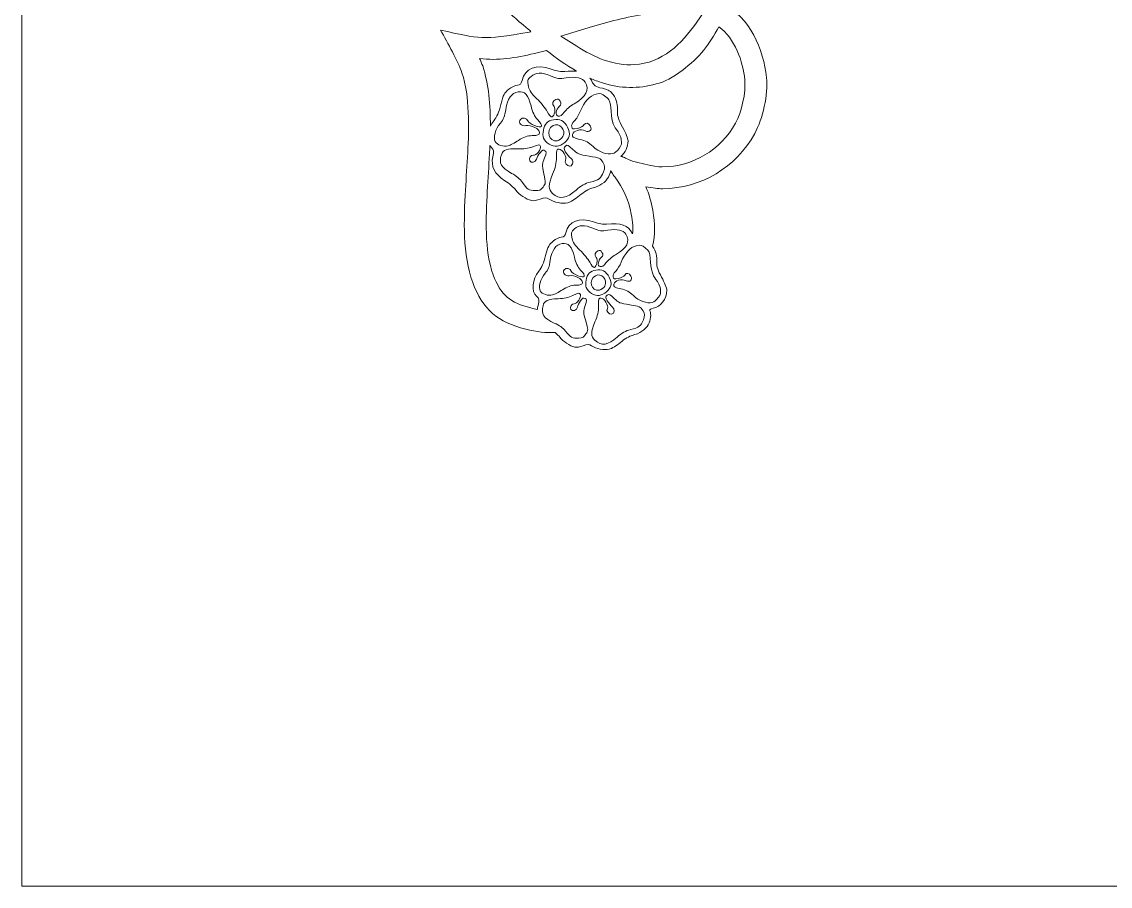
# Model space of a CAD drawing. Header units: inches. Extents: x -67.6 to -51.6, y 12.6 to 19.4.
# Drawn here: x -67.64 to -63.209, y 12.573 to 16.09 of the extents above; entities that cross this region are included whole.
import ezdxf

# ---------------------------------------------------------------- set-up
doc = ezdxf.new("R2010")
doc.units = ezdxf.units.IN
doc.header["$MEASUREMENT"] = 0
doc.layers.add('Layer 1', color=7, linetype='Continuous')

msp = doc.modelspace()

# ---------------------------------------------------------------- linework, layer by layer
at = {"layer": 'Layer 1', "color": 250, "lineweight": 9}
msp.add_lwpolyline([(-67.6399, 12.5729), (-51.6399, 12.5729), (-51.6399, 19.3729), (-67.6399, 19.3729), (-67.6399, 12.5729)], close=True, dxfattribs=at)
for points, knots in [([(-65.4685, 14.8258), (-65.5065, 14.8236), (-65.5419, 14.8277), (-65.5886, 14.8392), (-65.5886, 14.8392), (-65.701, 14.867), (-65.7638, 14.9202), (-65.8042, 15.029), (-65.8042, 15.029), (-65.8458, 15.1411), (-65.8407, 15.2878), (-65.8337, 15.4053), (-65.8337, 15.4053), (-65.8306, 15.4563), (-65.8276, 15.5073), (-65.8247, 15.5583), (-65.8247, 15.5583), (-65.8192, 15.6559), (-65.8162, 15.788), (-65.8479, 15.8816), (-65.8479, 15.8816), (-65.8649, 15.9317), (-65.9061, 16.0018), (-65.9349, 16.0563), (-65.9349, 16.0563), (-65.7733, 16.0197), (-65.7681, 16.015), (-65.5739, 16.0476), (-65.5739, 16.0476), (-65.5739, 16.0476), (-65.5672, 16.0492), (-65.5672, 16.0492), (-65.5672, 16.0492), (-65.5672, 16.0492), (-65.571, 16.0522), (-65.571, 16.0522), (-65.571, 16.0522), (-65.571, 16.0522), (-65.5685, 16.0529), (-65.5685, 16.0529), (-65.5685, 16.0529), (-65.5946, 16.0721), (-65.6207, 16.0956), (-65.6352, 16.1082), (-65.6352, 16.1082), (-65.651, 16.122), (-65.6662, 16.1359), (-65.6825, 16.1492), (-65.6825, 16.1492), (-65.7104, 16.1719), (-65.7396, 16.193), (-65.7699, 16.2124), (-65.7699, 16.2124), (-65.9016, 16.2964), (-65.9864, 16.3369), (-66.1335, 16.3724), (-66.1335, 16.3724), (-66.0786, 16.4245), (-66.0229, 16.4817), (-65.9822, 16.5402), (-65.9822, 16.5402), (-65.9338, 16.6095), (-65.8985, 16.702), (-65.8712, 16.7814), (-65.8712, 16.7814), (-65.839, 16.8747), (-65.8062, 16.9708), (-65.7668, 17.0612), (-65.7668, 17.0612), (-65.7426, 17.1167), (-65.7158, 17.1682), (-65.6793, 17.2167), (-65.6793, 17.2167), (-65.6716, 17.2268), (-65.6637, 17.2367), (-65.6556, 17.2464), (-65.6556, 17.2464), (-65.6121, 17.298), (-65.5456, 17.3515), (-65.478, 17.3652), (-65.478, 17.3652), (-65.4395, 17.3729), (-65.4, 17.3743), (-65.361, 17.3699)], [0, 0, 0, 0, 0.045455, 0.045455, 0.045455, 0.045455, 0.090909, 0.090909, 0.090909, 0.090909, 0.136364, 0.136364, 0.136364, 0.136364, 0.181818, 0.181818, 0.181818, 0.181818, 0.227273, 0.227273, 0.227273, 0.227273, 0.272727, 0.272727, 0.272727, 0.272727, 0.318182, 0.318182, 0.318182, 0.318182, 0.363636, 0.363636, 0.363636, 0.363636, 0.409091, 0.409091, 0.409091, 0.409091, 0.454545, 0.454545, 0.454545, 0.454545, 0.5, 0.5, 0.5, 0.5, 0.545455, 0.545455, 0.545455, 0.545455, 0.590909, 0.590909, 0.590909, 0.590909, 0.636364, 0.636364, 0.636364, 0.636364, 0.681818, 0.681818, 0.681818, 0.681818, 0.727273, 0.727273, 0.727273, 0.727273, 0.772727, 0.772727, 0.772727, 0.772727, 0.818182, 0.818182, 0.818182, 0.818182, 0.863636, 0.863636, 0.863636, 0.863636, 0.909091, 0.909091, 0.909091, 0.909091, 1, 1, 1, 1]), ([(-65.0034, 17.0647), (-64.9773, 16.9658), (-64.9864, 16.858), (-65.0306, 16.7643), (-65.0306, 16.7643), (-65.0484, 16.7267), (-65.0823, 16.681), (-65.1174, 16.6452), (-65.1174, 16.6452), (-65.1136, 16.6446), (-65.1098, 16.644), (-65.106, 16.6433), (-65.106, 16.6433), (-65.0609, 16.6352), (-65.0257, 16.6198), (-64.9896, 16.5916), (-64.9896, 16.5916), (-64.856, 16.506), (-64.7654, 16.3418), (-64.795, 16.1816), (-64.795, 16.1816), (-64.795, 16.1816), (-64.7977, 16.1672), (-64.7977, 16.1672), (-64.7977, 16.1672), (-64.7939, 16.1658), (-64.7901, 16.1641), (-64.7863, 16.1623), (-64.7863, 16.1623), (-64.6764, 16.1107), (-64.6194, 15.9773), (-64.6083, 15.8627), (-64.6083, 15.8627), (-64.6015, 15.7932), (-64.6228, 15.6965), (-64.6563, 15.6352), (-64.6563, 15.6352), (-64.7322, 15.4966), (-64.874, 15.4128), (-65.0317, 15.4106), (-65.0317, 15.4106), (-65.0473, 15.4104), (-65.0723, 15.4135), (-65.0998, 15.4188), (-65.0998, 15.4188), (-65.0867, 15.389), (-65.0773, 15.3576), (-65.0712, 15.323), (-65.0712, 15.323), (-65.0607, 15.2637), (-65.0616, 15.2277), (-65.0719, 15.1767)], [0, 0, 0, 0, 0.071429, 0.071429, 0.071429, 0.071429, 0.142857, 0.142857, 0.142857, 0.142857, 0.214286, 0.214286, 0.214286, 0.214286, 0.285714, 0.285714, 0.285714, 0.285714, 0.357143, 0.357143, 0.357143, 0.357143, 0.428571, 0.428571, 0.428571, 0.428571, 0.5, 0.5, 0.5, 0.5, 0.571429, 0.571429, 0.571429, 0.571429, 0.642857, 0.642857, 0.642857, 0.642857, 0.714286, 0.714286, 0.714286, 0.714286, 0.785714, 0.785714, 0.785714, 0.785714, 0.857143, 0.857143, 0.857143, 0.857143, 1, 1, 1, 1]), ([(-64.8948, 16.0849), (-64.9224, 16.0449), (-64.96, 16.0004), (-64.9988, 15.9715), (-64.9988, 15.9715), (-65.0424, 15.9392), (-65.091, 15.9189), (-65.1455, 15.9155), (-65.1455, 15.9155), (-65.2295, 15.9102), (-65.3116, 15.9461), (-65.3811, 15.9904), (-65.3811, 15.9904), (-65.3811, 15.9904), (-65.445, 16.0311), (-65.445, 16.0311), (-65.445, 16.0311), (-65.445, 16.0311), (-65.3162, 16.0703), (-65.3162, 16.0703), (-65.3162, 16.0703), (-65.24, 16.0949), (-65.1618, 16.1108), (-65.0832, 16.1254), (-65.0832, 16.1254), (-65.0485, 16.1318), (-65.0138, 16.138), (-64.9785, 16.1398), (-64.9785, 16.1398), (-64.9595, 16.1408), (-64.9406, 16.1405), (-64.9216, 16.1395), (-64.9216, 16.1395), (-64.9216, 16.1395), (-64.8595, 16.1361), (-64.8595, 16.1361), (-64.8595, 16.1361), (-64.8595, 16.1361), (-64.8948, 16.0849), (-64.8948, 16.0849)], [0, 0, 0, 0, 0.090909, 0.090909, 0.090909, 0.090909, 0.181818, 0.181818, 0.181818, 0.181818, 0.272727, 0.272727, 0.272727, 0.272727, 0.363636, 0.363636, 0.363636, 0.363636, 0.454545, 0.454545, 0.454545, 0.454545, 0.545455, 0.545455, 0.545455, 0.545455, 0.636364, 0.636364, 0.636364, 0.636364, 0.727273, 0.727273, 0.727273, 0.727273, 0.818182, 0.818182, 0.818182, 0.818182, 1, 1, 1, 1]), ([(-65.2013, 15.5423), (-65.1945, 15.5413), (-65.1879, 15.5387), (-65.1821, 15.5346), (-65.1821, 15.5346), (-65.1602, 15.5209), (-65.0598, 15.4992), (-65.0329, 15.4995), (-65.0329, 15.4995), (-64.9072, 15.5012), (-64.7948, 15.5675), (-64.7343, 15.6779), (-64.7343, 15.6779), (-64.7094, 15.7234), (-64.6917, 15.8024), (-64.6968, 15.8541), (-64.6968, 15.8541), (-64.7039, 15.9278), (-64.7373, 16.0241), (-64.8025, 16.0694), (-64.8025, 16.0694), (-64.8207, 16.0355), (-64.8419, 16.0008), (-64.8647, 15.9733), (-64.8647, 15.9733), (-64.907, 15.9221), (-64.9913, 15.8512), (-65.0573, 15.8369), (-65.0573, 15.8369), (-65.1305, 15.8168), (-65.203, 15.8182), (-65.2754, 15.841), (-65.2754, 15.841), (-65.293, 15.8466), (-65.3101, 15.8532), (-65.3269, 15.8608)], [0, 0, 0, 0, 0.1, 0.1, 0.1, 0.1, 0.2, 0.2, 0.2, 0.2, 0.3, 0.3, 0.3, 0.3, 0.4, 0.4, 0.4, 0.4, 0.5, 0.5, 0.5, 0.5, 0.6, 0.6, 0.6, 0.6, 0.7, 0.7, 0.7, 0.7, 0.8, 0.8, 0.8, 0.8, 1, 1, 1, 1]), ([(-65.3814, 15.8888), (-65.4243, 15.9136), (-65.4649, 15.9431), (-65.5043, 15.9728), (-65.5043, 15.9728), (-65.5043, 15.9728), (-65.5532, 15.9611), (-65.5532, 15.9611), (-65.5532, 15.9611), (-65.6284, 15.9431), (-65.7028, 15.9306), (-65.776, 15.9408), (-65.776, 15.9408), (-65.7714, 15.931), (-65.7673, 15.9208), (-65.7637, 15.9102), (-65.7637, 15.9102), (-65.7391, 15.8374), (-65.7322, 15.7492), (-65.7323, 15.6653)], [0, 0, 0, 0, 0.166667, 0.166667, 0.166667, 0.166667, 0.333333, 0.333333, 0.333333, 0.333333, 0.5, 0.5, 0.5, 0.5, 0.666667, 0.666667, 0.666667, 0.666667, 1, 1, 1, 1]), ([(-65.7323, 15.6653), (-65.7286, 15.6728), (-65.7241, 15.6802), (-65.7187, 15.687), (-65.7187, 15.687), (-65.7059, 15.7031), (-65.6979, 15.7216), (-65.6895, 15.7539), (-65.6895, 15.7539), (-65.6792, 15.7936), (-65.6757, 15.8004), (-65.6575, 15.8152), (-65.6575, 15.8152), (-65.6463, 15.8243), (-65.6306, 15.8319), (-65.6226, 15.8319), (-65.6226, 15.8319), (-65.6108, 15.832), (-65.6074, 15.8355), (-65.6036, 15.8512), (-65.6036, 15.8512), (-65.5917, 15.9008), (-65.5454, 15.9188), (-65.4846, 15.8974), (-65.4846, 15.8974), (-65.4618, 15.8894), (-65.4426, 15.886), (-65.4295, 15.8876), (-65.4295, 15.8876), (-65.4108, 15.8897), (-65.3949, 15.8902), (-65.3814, 15.8888)], [0, 0, 0, 0, 0.111111, 0.111111, 0.111111, 0.111111, 0.222222, 0.222222, 0.222222, 0.222222, 0.333333, 0.333333, 0.333333, 0.333333, 0.444444, 0.444444, 0.444444, 0.444444, 0.555556, 0.555556, 0.555556, 0.555556, 0.666667, 0.666667, 0.666667, 0.666667, 0.777778, 0.777778, 0.777778, 0.777778, 1, 1, 1, 1]), ([(-65.3269, 15.8608), (-65.3241, 15.857), (-65.3216, 15.8529), (-65.3194, 15.8485), (-65.3194, 15.8485), (-65.3099, 15.8295), (-65.3058, 15.8267), (-65.2765, 15.8192), (-65.2765, 15.8192), (-65.2501, 15.8124), (-65.2421, 15.8077), (-65.2327, 15.7934), (-65.2327, 15.7934), (-65.2184, 15.7719), (-65.2133, 15.7514), (-65.215, 15.7227), (-65.215, 15.7227), (-65.2158, 15.7072), (-65.2095, 15.6885), (-65.194, 15.6606), (-65.194, 15.6606), (-65.1818, 15.6386), (-65.1718, 15.6138), (-65.1717, 15.6054), (-65.1717, 15.6054), (-65.1714, 15.5812), (-65.1836, 15.5571), (-65.2013, 15.5423)], [0, 0, 0, 0, 0.125, 0.125, 0.125, 0.125, 0.25, 0.25, 0.25, 0.25, 0.375, 0.375, 0.375, 0.375, 0.5, 0.5, 0.5, 0.5, 0.625, 0.625, 0.625, 0.625, 0.75, 0.75, 0.75, 0.75, 1, 1, 1, 1]), ([(-65.7343, 15.5861), (-65.7347, 15.5749), (-65.7353, 15.564), (-65.7359, 15.5533), (-65.7359, 15.5533), (-65.7388, 15.5022), (-65.7418, 15.4511), (-65.7449, 15.4), (-65.7449, 15.4), (-65.751, 15.2977), (-65.7571, 15.1577), (-65.7208, 15.06), (-65.7208, 15.06), (-65.6908, 14.979), (-65.651, 14.9462), (-65.5673, 14.9256), (-65.5673, 14.9256), (-65.5579, 14.9232), (-65.5491, 14.9213), (-65.5408, 14.9197)], [0, 0, 0, 0, 0.166667, 0.166667, 0.166667, 0.166667, 0.333333, 0.333333, 0.333333, 0.333333, 0.5, 0.5, 0.5, 0.5, 0.666667, 0.666667, 0.666667, 0.666667, 1, 1, 1, 1]), ([(-65.2422, 15.4845), (-65.2439, 15.4755), (-65.247, 15.4663), (-65.2514, 15.4582), (-65.2514, 15.4582), (-65.263, 15.4369), (-65.2883, 15.42), (-65.3197, 15.4126), (-65.3197, 15.4126), (-65.3308, 15.41), (-65.3532, 15.3966), (-65.3696, 15.3829), (-65.3696, 15.3829), (-65.3859, 15.3691), (-65.4076, 15.3559), (-65.4176, 15.3534), (-65.4176, 15.3534), (-65.4385, 15.3483), (-65.474, 15.3553), (-65.4931, 15.3683), (-65.4931, 15.3683), (-65.5036, 15.3755), (-65.5104, 15.3755), (-65.5295, 15.3683), (-65.5295, 15.3683), (-65.5425, 15.3634), (-65.5584, 15.3607), (-65.5648, 15.3623), (-65.5648, 15.3623), (-65.5868, 15.3676), (-65.615, 15.3865), (-65.6287, 15.405), (-65.6287, 15.405), (-65.6362, 15.4151), (-65.6563, 15.4324), (-65.6734, 15.4434), (-65.6734, 15.4434), (-65.7151, 15.4701), (-65.7314, 15.5027), (-65.7222, 15.5408), (-65.7222, 15.5408), (-65.7167, 15.5638), (-65.7176, 15.569), (-65.7287, 15.5795), (-65.7287, 15.5795), (-65.7308, 15.5815), (-65.7326, 15.5837), (-65.7343, 15.5861)], [0, 0, 0, 0, 0.076923, 0.076923, 0.076923, 0.076923, 0.153846, 0.153846, 0.153846, 0.153846, 0.230769, 0.230769, 0.230769, 0.230769, 0.307692, 0.307692, 0.307692, 0.307692, 0.384615, 0.384615, 0.384615, 0.384615, 0.461538, 0.461538, 0.461538, 0.461538, 0.538462, 0.538462, 0.538462, 0.538462, 0.615385, 0.615385, 0.615385, 0.615385, 0.692308, 0.692308, 0.692308, 0.692308, 0.769231, 0.769231, 0.769231, 0.769231, 0.846154, 0.846154, 0.846154, 0.846154, 1, 1, 1, 1]), ([(-65.1537, 15.2274), (-65.1513, 15.2514), (-65.1528, 15.2741), (-65.1587, 15.3075), (-65.1587, 15.3075), (-65.169, 15.3658), (-65.1908, 15.4112), (-65.2261, 15.4587), (-65.2261, 15.4587), (-65.2304, 15.4645), (-65.2347, 15.4706), (-65.2384, 15.4769), (-65.2384, 15.4769), (-65.2398, 15.4793), (-65.2411, 15.4819), (-65.2422, 15.4845)], [0, 0, 0, 0, 0.2, 0.2, 0.2, 0.2, 0.4, 0.4, 0.4, 0.4, 0.6, 0.6, 0.6, 0.6, 1, 1, 1, 1]), ([(-65.5408, 14.9197), (-65.5406, 14.925), (-65.5398, 14.9306), (-65.5385, 14.9362), (-65.5385, 14.9362), (-65.5332, 14.9581), (-65.534, 14.9631), (-65.5446, 14.973), (-65.5446, 14.973), (-65.5667, 14.9939), (-65.5623, 15.0411), (-65.5351, 15.0755), (-65.5351, 15.0755), (-65.523, 15.0908), (-65.5153, 15.1084), (-65.5073, 15.1392), (-65.5073, 15.1392), (-65.4975, 15.177), (-65.4941, 15.1835), (-65.4768, 15.1976), (-65.4768, 15.1976), (-65.4661, 15.2063), (-65.4512, 15.2135), (-65.4436, 15.2135), (-65.4436, 15.2135), (-65.4323, 15.2136), (-65.429, 15.217), (-65.4254, 15.2319), (-65.4254, 15.2319), (-65.4141, 15.2792), (-65.37, 15.2963), (-65.312, 15.276), (-65.312, 15.276), (-65.2903, 15.2683), (-65.2721, 15.265), (-65.2595, 15.2665), (-65.2595, 15.2665), (-65.2013, 15.2734), (-65.1714, 15.2627), (-65.1547, 15.2293), (-65.1547, 15.2293), (-65.1544, 15.2286), (-65.154, 15.228), (-65.1537, 15.2274)], [0, 0, 0, 0, 0.083333, 0.083333, 0.083333, 0.083333, 0.166667, 0.166667, 0.166667, 0.166667, 0.25, 0.25, 0.25, 0.25, 0.333333, 0.333333, 0.333333, 0.333333, 0.416667, 0.416667, 0.416667, 0.416667, 0.5, 0.5, 0.5, 0.5, 0.583333, 0.583333, 0.583333, 0.583333, 0.666667, 0.666667, 0.666667, 0.666667, 0.75, 0.75, 0.75, 0.75, 0.833333, 0.833333, 0.833333, 0.833333, 1, 1, 1, 1]), ([(-65.0719, 15.1767), (-65.0584, 15.1562), (-65.0536, 15.1368), (-65.0552, 15.1094), (-65.0552, 15.1094), (-65.056, 15.0947), (-65.05, 15.0769), (-65.0352, 15.0503), (-65.0352, 15.0503), (-65.0236, 15.0294), (-65.014, 15.0057), (-65.0139, 14.9977), (-65.0139, 14.9977), (-65.0136, 14.9633), (-65.0395, 14.9292), (-65.07, 14.9241), (-65.07, 14.9241), (-65.0806, 14.9223), (-65.085, 14.919), (-65.0829, 14.9143), (-65.0829, 14.9143), (-65.0768, 14.9008), (-65.0798, 14.876), (-65.0899, 14.8575), (-65.0899, 14.8575), (-65.1009, 14.8372), (-65.1251, 14.8211), (-65.155, 14.814), (-65.155, 14.814), (-65.1655, 14.8115), (-65.1869, 14.7988), (-65.2025, 14.7857), (-65.2025, 14.7857), (-65.2181, 14.7726), (-65.2387, 14.76), (-65.2483, 14.7576), (-65.2483, 14.7576), (-65.2681, 14.7527), (-65.302, 14.7594), (-65.3201, 14.7718), (-65.3201, 14.7718), (-65.3302, 14.7787), (-65.3366, 14.7787), (-65.3549, 14.7718), (-65.3549, 14.7718), (-65.3672, 14.7671), (-65.3823, 14.7646), (-65.3885, 14.7661), (-65.3885, 14.7661), (-65.4094, 14.7712), (-65.4364, 14.7891), (-65.4493, 14.8068), (-65.4493, 14.8068), (-65.4531, 14.8119), (-65.4602, 14.8188), (-65.4685, 14.8258)], [0, 0, 0, 0, 0.066667, 0.066667, 0.066667, 0.066667, 0.133333, 0.133333, 0.133333, 0.133333, 0.2, 0.2, 0.2, 0.2, 0.266667, 0.266667, 0.266667, 0.266667, 0.333333, 0.333333, 0.333333, 0.333333, 0.4, 0.4, 0.4, 0.4, 0.466667, 0.466667, 0.466667, 0.466667, 0.533333, 0.533333, 0.533333, 0.533333, 0.6, 0.6, 0.6, 0.6, 0.666667, 0.666667, 0.666667, 0.666667, 0.733333, 0.733333, 0.733333, 0.733333, 0.8, 0.8, 0.8, 0.8, 0.866667, 0.866667, 0.866667, 0.866667, 1, 1, 1, 1])]:
    msp.add_open_spline(points, degree=3, knots=knots, dxfattribs=at)
at = {"layer": 'Layer 1', "color": 142, "lineweight": 9}
for points, knots in [([(-65.5767, 15.8255), (-65.5737, 15.8108), (-65.5632, 15.7957), (-65.543, 15.7765), (-65.543, 15.7765), (-65.5269, 15.7613), (-65.508, 15.7379), (-65.5012, 15.7247), (-65.5012, 15.7247), (-65.494, 15.7109), (-65.4855, 15.7016), (-65.4814, 15.7029), (-65.4814, 15.7029), (-65.471, 15.7064), (-65.4655, 15.7351), (-65.4733, 15.7455), (-65.4733, 15.7455), (-65.4819, 15.757), (-65.4794, 15.767), (-65.4663, 15.7735), (-65.4663, 15.7735), (-65.4578, 15.7777), (-65.4548, 15.7765), (-65.4489, 15.767), (-65.4489, 15.767), (-65.4431, 15.7574), (-65.4435, 15.7538), (-65.4513, 15.7461), (-65.4513, 15.7461), (-65.4666, 15.7311), (-65.4694, 15.7094), (-65.4564, 15.7062), (-65.4564, 15.7062), (-65.4489, 15.7044), (-65.441, 15.7096), (-65.4317, 15.7223), (-65.4317, 15.7223), (-65.4242, 15.7325), (-65.4059, 15.748), (-65.3911, 15.7567), (-65.3911, 15.7567), (-65.3419, 15.7856), (-65.3278, 15.8134), (-65.3469, 15.8445), (-65.3469, 15.8445), (-65.3578, 15.8624), (-65.3831, 15.868), (-65.4234, 15.8617), (-65.4234, 15.8617), (-65.4518, 15.8571), (-65.4594, 15.8582), (-65.4876, 15.8701), (-65.4876, 15.8701), (-65.5242, 15.8855), (-65.5469, 15.8847), (-65.5667, 15.8671), (-65.5667, 15.8671), (-65.5817, 15.8538), (-65.5823, 15.8517), (-65.5767, 15.8255)], [0, 0, 0, 0, 0.0625, 0.0625, 0.0625, 0.0625, 0.125, 0.125, 0.125, 0.125, 0.1875, 0.1875, 0.1875, 0.1875, 0.25, 0.25, 0.25, 0.25, 0.3125, 0.3125, 0.3125, 0.3125, 0.375, 0.375, 0.375, 0.375, 0.4375, 0.4375, 0.4375, 0.4375, 0.5, 0.5, 0.5, 0.5, 0.5625, 0.5625, 0.5625, 0.5625, 0.625, 0.625, 0.625, 0.625, 0.6875, 0.6875, 0.6875, 0.6875, 0.75, 0.75, 0.75, 0.75, 0.8125, 0.8125, 0.8125, 0.8125, 0.875, 0.875, 0.875, 0.875, 1, 1, 1, 1]), ([(-65.7124, 15.6023), (-65.7048, 15.5883), (-65.6802, 15.5805), (-65.6597, 15.5855), (-65.6597, 15.5855), (-65.6522, 15.5873), (-65.6334, 15.5972), (-65.6179, 15.6074), (-65.6179, 15.6074), (-65.5978, 15.6206), (-65.5815, 15.6262), (-65.5616, 15.6268), (-65.5616, 15.6268), (-65.5389, 15.6273), (-65.5333, 15.6296), (-65.5325, 15.6389), (-65.5325, 15.6389), (-65.5312, 15.6536), (-65.5666, 15.6716), (-65.5885, 15.6674), (-65.5885, 15.6674), (-65.6061, 15.664), (-65.6194, 15.6796), (-65.6103, 15.6928), (-65.6103, 15.6928), (-65.6036, 15.7027), (-65.5838, 15.6986), (-65.5803, 15.6866), (-65.5803, 15.6866), (-65.5789, 15.6817), (-65.5663, 15.6731), (-65.5523, 15.6675), (-65.5523, 15.6675), (-65.52, 15.6544), (-65.515, 15.6649), (-65.5406, 15.6917), (-65.5406, 15.6917), (-65.5524, 15.704), (-65.5611, 15.7225), (-65.5669, 15.7473), (-65.5669, 15.7473), (-65.5776, 15.7928), (-65.5923, 15.8089), (-65.6195, 15.8046), (-65.6195, 15.8046), (-65.6468, 15.8003), (-65.6628, 15.7776), (-65.6697, 15.7334), (-65.6697, 15.7334), (-65.6742, 15.7047), (-65.6788, 15.6931), (-65.6916, 15.6776), (-65.6916, 15.6776), (-65.712, 15.653), (-65.7214, 15.6188), (-65.7124, 15.6023)], [0, 0, 0, 0, 0.066667, 0.066667, 0.066667, 0.066667, 0.133333, 0.133333, 0.133333, 0.133333, 0.2, 0.2, 0.2, 0.2, 0.266667, 0.266667, 0.266667, 0.266667, 0.333333, 0.333333, 0.333333, 0.333333, 0.4, 0.4, 0.4, 0.4, 0.466667, 0.466667, 0.466667, 0.466667, 0.533333, 0.533333, 0.533333, 0.533333, 0.6, 0.6, 0.6, 0.6, 0.666667, 0.666667, 0.666667, 0.666667, 0.733333, 0.733333, 0.733333, 0.733333, 0.8, 0.8, 0.8, 0.8, 0.866667, 0.866667, 0.866667, 0.866667, 1, 1, 1, 1]), ([(-65.3777, 15.656), (-65.3661, 15.6585), (-65.3544, 15.6648), (-65.3515, 15.6701), (-65.3515, 15.6701), (-65.3453, 15.6817), (-65.3318, 15.6796), (-65.3251, 15.6659), (-65.3251, 15.6659), (-65.3173, 15.6499), (-65.3292, 15.6386), (-65.3459, 15.6462), (-65.3459, 15.6462), (-65.3659, 15.6552), (-65.3941, 15.6473), (-65.3979, 15.6317), (-65.3979, 15.6317), (-65.4006, 15.6203), (-65.3983, 15.6187), (-65.3689, 15.6116), (-65.3689, 15.6116), (-65.344, 15.6056), (-65.3319, 15.5991), (-65.3146, 15.5825), (-65.3146, 15.5825), (-65.2909, 15.5597), (-65.2567, 15.5474), (-65.2338, 15.5534), (-65.2338, 15.5534), (-65.2268, 15.5552), (-65.2155, 15.5643), (-65.2086, 15.5737), (-65.2086, 15.5737), (-65.1978, 15.5885), (-65.1966, 15.5937), (-65.1994, 15.6114), (-65.1994, 15.6114), (-65.2013, 15.6227), (-65.2098, 15.6406), (-65.2184, 15.6512), (-65.2184, 15.6512), (-65.2339, 15.6702), (-65.2393, 15.6905), (-65.2426, 15.743), (-65.2426, 15.743), (-65.244, 15.7643), (-65.248, 15.7729), (-65.2625, 15.7848), (-65.2625, 15.7848), (-65.2796, 15.799), (-65.282, 15.7996), (-65.3023, 15.7953), (-65.3023, 15.7953), (-65.3272, 15.7901), (-65.3515, 15.7636), (-65.3669, 15.725), (-65.3669, 15.725), (-65.3723, 15.7113), (-65.3829, 15.694), (-65.3904, 15.6866), (-65.3904, 15.6866), (-65.3997, 15.6774), (-65.4032, 15.6696), (-65.4014, 15.6623), (-65.4014, 15.6623), (-65.3989, 15.6523), (-65.3973, 15.6519), (-65.3777, 15.656)], [0, 0, 0, 0, 0.055556, 0.055556, 0.055556, 0.055556, 0.111111, 0.111111, 0.111111, 0.111111, 0.166667, 0.166667, 0.166667, 0.166667, 0.222222, 0.222222, 0.222222, 0.222222, 0.277778, 0.277778, 0.277778, 0.277778, 0.333333, 0.333333, 0.333333, 0.333333, 0.388889, 0.388889, 0.388889, 0.388889, 0.444444, 0.444444, 0.444444, 0.444444, 0.5, 0.5, 0.5, 0.5, 0.555556, 0.555556, 0.555556, 0.555556, 0.611111, 0.611111, 0.611111, 0.611111, 0.666667, 0.666667, 0.666667, 0.666667, 0.722222, 0.722222, 0.722222, 0.722222, 0.777778, 0.777778, 0.777778, 0.777778, 0.833333, 0.833333, 0.833333, 0.833333, 0.888889, 0.888889, 0.888889, 0.888889, 1, 1, 1, 1]), ([(-65.516, 15.6166), (-65.5086, 15.5978), (-65.4807, 15.5809), (-65.461, 15.5834), (-65.461, 15.5834), (-65.4401, 15.5861), (-65.4157, 15.6066), (-65.4112, 15.6252), (-65.4112, 15.6252), (-65.4064, 15.6452), (-65.4232, 15.6787), (-65.4428, 15.6882), (-65.4428, 15.6882), (-65.46, 15.6965), (-65.491, 15.6913), (-65.5038, 15.678), (-65.5038, 15.678), (-65.5157, 15.6655), (-65.5223, 15.6324), (-65.516, 15.6166)], [0, 0, 0, 0, 0.166667, 0.166667, 0.166667, 0.166667, 0.333333, 0.333333, 0.333333, 0.333333, 0.5, 0.5, 0.5, 0.5, 0.666667, 0.666667, 0.666667, 0.666667, 1, 1, 1, 1]), ([(-65.4773, 15.6673), (-65.4511, 15.6817), (-65.4231, 15.6506), (-65.4375, 15.6231), (-65.4375, 15.6231), (-65.4415, 15.6154), (-65.4515, 15.6077), (-65.4598, 15.6061), (-65.4598, 15.6061), (-65.4948, 15.5993), (-65.5092, 15.6499), (-65.4773, 15.6673)], [0, 0, 0, 0, 0.25, 0.25, 0.25, 0.25, 0.5, 0.5, 0.5, 0.5, 1, 1, 1, 1]), ([(-65.6218, 15.573), (-65.6644, 15.5749), (-65.6796, 15.5693), (-65.6872, 15.5491), (-65.6872, 15.5491), (-65.6993, 15.5166), (-65.6877, 15.4951), (-65.6461, 15.4733), (-65.6461, 15.4733), (-65.626, 15.4628), (-65.6115, 15.4505), (-65.6017, 15.436), (-65.6017, 15.436), (-65.5835, 15.4086), (-65.5751, 15.4033), (-65.5498, 15.403), (-65.5498, 15.403), (-65.5327, 15.4027), (-65.5276, 15.405), (-65.5179, 15.4174), (-65.5179, 15.4174), (-65.5068, 15.4316), (-65.5067, 15.4337), (-65.5145, 15.4719), (-65.5145, 15.4719), (-65.5222, 15.5088), (-65.522, 15.5133), (-65.5122, 15.5358), (-65.5122, 15.5358), (-65.503, 15.557), (-65.5027, 15.5606), (-65.5101, 15.5653), (-65.5101, 15.5653), (-65.517, 15.5698), (-65.5205, 15.5683), (-65.5301, 15.5571), (-65.5301, 15.5571), (-65.5364, 15.5496), (-65.543, 15.538), (-65.5446, 15.5315), (-65.5446, 15.5315), (-65.5481, 15.5179), (-65.5664, 15.5132), (-65.5723, 15.5244), (-65.5723, 15.5244), (-65.5774, 15.5341), (-65.5672, 15.5492), (-65.5572, 15.5467), (-65.5572, 15.5467), (-65.5463, 15.544), (-65.524, 15.572), (-65.5284, 15.5831), (-65.5284, 15.5831), (-65.5315, 15.5911), (-65.534, 15.5909), (-65.5596, 15.5816), (-65.5596, 15.5816), (-65.5813, 15.5738), (-65.5952, 15.5719), (-65.6218, 15.573)], [0, 0, 0, 0, 0.0625, 0.0625, 0.0625, 0.0625, 0.125, 0.125, 0.125, 0.125, 0.1875, 0.1875, 0.1875, 0.1875, 0.25, 0.25, 0.25, 0.25, 0.3125, 0.3125, 0.3125, 0.3125, 0.375, 0.375, 0.375, 0.375, 0.4375, 0.4375, 0.4375, 0.4375, 0.5, 0.5, 0.5, 0.5, 0.5625, 0.5625, 0.5625, 0.5625, 0.625, 0.625, 0.625, 0.625, 0.6875, 0.6875, 0.6875, 0.6875, 0.75, 0.75, 0.75, 0.75, 0.8125, 0.8125, 0.8125, 0.8125, 0.875, 0.875, 0.875, 0.875, 1, 1, 1, 1]), ([(-65.4789, 15.4699), (-65.4975, 15.4258), (-65.4976, 15.4076), (-65.4793, 15.3917), (-65.4793, 15.3917), (-65.4498, 15.3662), (-65.4227, 15.3701), (-65.3835, 15.4053), (-65.3835, 15.4053), (-65.3646, 15.4223), (-65.346, 15.4328), (-65.3268, 15.4374), (-65.3268, 15.4374), (-65.2909, 15.4459), (-65.2821, 15.4526), (-65.2718, 15.4791), (-65.2718, 15.4791), (-65.2649, 15.497), (-65.2653, 15.5033), (-65.2746, 15.5183), (-65.2746, 15.5183), (-65.2851, 15.5355), (-65.2872, 15.5365), (-65.3305, 15.5432), (-65.3305, 15.5432), (-65.3724, 15.5496), (-65.3771, 15.5515), (-65.3969, 15.5706), (-65.3969, 15.5706), (-65.4156, 15.5886), (-65.4192, 15.5903), (-65.4271, 15.5844), (-65.4271, 15.5844), (-65.4345, 15.5788), (-65.4344, 15.5746), (-65.4263, 15.5601), (-65.4263, 15.5601), (-65.4208, 15.5505), (-65.4113, 15.5391), (-65.405, 15.5348), (-65.405, 15.5348), (-65.3921, 15.5259), (-65.3943, 15.5048), (-65.4084, 15.5029), (-65.4084, 15.5029), (-65.4206, 15.5013), (-65.4325, 15.518), (-65.426, 15.5275), (-65.426, 15.5275), (-65.4188, 15.538), (-65.4396, 15.5724), (-65.4529, 15.5721), (-65.4529, 15.5721), (-65.4626, 15.5719), (-65.4634, 15.5693), (-65.4636, 15.5386), (-65.4636, 15.5386), (-65.4638, 15.5128), (-65.4672, 15.4974), (-65.4789, 15.4699)], [0, 0, 0, 0, 0.0625, 0.0625, 0.0625, 0.0625, 0.125, 0.125, 0.125, 0.125, 0.1875, 0.1875, 0.1875, 0.1875, 0.25, 0.25, 0.25, 0.25, 0.3125, 0.3125, 0.3125, 0.3125, 0.375, 0.375, 0.375, 0.375, 0.4375, 0.4375, 0.4375, 0.4375, 0.5, 0.5, 0.5, 0.5, 0.5625, 0.5625, 0.5625, 0.5625, 0.625, 0.625, 0.625, 0.625, 0.6875, 0.6875, 0.6875, 0.6875, 0.75, 0.75, 0.75, 0.75, 0.8125, 0.8125, 0.8125, 0.8125, 0.875, 0.875, 0.875, 0.875, 1, 1, 1, 1]), ([(-65.3999, 15.2074), (-65.3969, 15.1934), (-65.387, 15.179), (-65.3677, 15.1607), (-65.3677, 15.1607), (-65.3523, 15.1462), (-65.3344, 15.124), (-65.3278, 15.1113), (-65.3278, 15.1113), (-65.321, 15.0982), (-65.313, 15.0894), (-65.309, 15.0906), (-65.309, 15.0906), (-65.2991, 15.0939), (-65.2939, 15.1213), (-65.3013, 15.1312), (-65.3013, 15.1312), (-65.3095, 15.1421), (-65.3071, 15.1517), (-65.2947, 15.1578), (-65.2947, 15.1578), (-65.2865, 15.1618), (-65.2837, 15.1608), (-65.2781, 15.1516), (-65.2781, 15.1516), (-65.2725, 15.1426), (-65.2729, 15.1391), (-65.2803, 15.1318), (-65.2803, 15.1318), (-65.2949, 15.1174), (-65.2976, 15.0968), (-65.2852, 15.0938), (-65.2852, 15.0938), (-65.2781, 15.0921), (-65.2706, 15.097), (-65.2617, 15.1091), (-65.2617, 15.1091), (-65.2545, 15.1188), (-65.2371, 15.1336), (-65.223, 15.1419), (-65.223, 15.1419), (-65.1761, 15.1694), (-65.1627, 15.1959), (-65.1809, 15.2255), (-65.1809, 15.2255), (-65.1913, 15.2425), (-65.2154, 15.2479), (-65.2537, 15.2419), (-65.2537, 15.2419), (-65.2808, 15.2376), (-65.2881, 15.2385), (-65.3149, 15.2499), (-65.3149, 15.2499), (-65.3498, 15.2646), (-65.3714, 15.2638), (-65.3903, 15.2471), (-65.3903, 15.2471), (-65.4046, 15.2344), (-65.4051, 15.2324), (-65.3999, 15.2074)], [0, 0, 0, 0, 0.0625, 0.0625, 0.0625, 0.0625, 0.125, 0.125, 0.125, 0.125, 0.1875, 0.1875, 0.1875, 0.1875, 0.25, 0.25, 0.25, 0.25, 0.3125, 0.3125, 0.3125, 0.3125, 0.375, 0.375, 0.375, 0.375, 0.4375, 0.4375, 0.4375, 0.4375, 0.5, 0.5, 0.5, 0.5, 0.5625, 0.5625, 0.5625, 0.5625, 0.625, 0.625, 0.625, 0.625, 0.6875, 0.6875, 0.6875, 0.6875, 0.75, 0.75, 0.75, 0.75, 0.8125, 0.8125, 0.8125, 0.8125, 0.875, 0.875, 0.875, 0.875, 1, 1, 1, 1]), ([(-65.5291, 14.9947), (-65.5219, 14.9815), (-65.4984, 14.974), (-65.4789, 14.9787), (-65.4789, 14.9787), (-65.4718, 14.9804), (-65.4538, 14.9899), (-65.439, 14.9996), (-65.439, 14.9996), (-65.4199, 15.0122), (-65.4044, 15.0176), (-65.3854, 15.0181), (-65.3854, 15.0181), (-65.3638, 15.0186), (-65.3585, 15.0208), (-65.3577, 15.0296), (-65.3577, 15.0296), (-65.3564, 15.0436), (-65.3902, 15.0608), (-65.4111, 15.0568), (-65.4111, 15.0568), (-65.4278, 15.0536), (-65.4405, 15.0684), (-65.4319, 15.081), (-65.4319, 15.081), (-65.4254, 15.0904), (-65.4065, 15.0865), (-65.4033, 15.0751), (-65.4033, 15.0751), (-65.4019, 15.0704), (-65.3899, 15.0622), (-65.3766, 15.0568), (-65.3766, 15.0568), (-65.3458, 15.0444), (-65.341, 15.0544), (-65.3654, 15.0799), (-65.3654, 15.0799), (-65.3766, 15.0916), (-65.3849, 15.1093), (-65.3905, 15.1329), (-65.3905, 15.1329), (-65.4006, 15.1763), (-65.4147, 15.1916), (-65.4406, 15.1875), (-65.4406, 15.1875), (-65.4666, 15.1834), (-65.4819, 15.1618), (-65.4885, 15.1197), (-65.4885, 15.1197), (-65.4927, 15.0923), (-65.4971, 15.0813), (-65.5093, 15.0665), (-65.5093, 15.0665), (-65.5287, 15.043), (-65.5377, 15.0104), (-65.5291, 14.9947)], [0, 0, 0, 0, 0.066667, 0.066667, 0.066667, 0.066667, 0.133333, 0.133333, 0.133333, 0.133333, 0.2, 0.2, 0.2, 0.2, 0.266667, 0.266667, 0.266667, 0.266667, 0.333333, 0.333333, 0.333333, 0.333333, 0.4, 0.4, 0.4, 0.4, 0.466667, 0.466667, 0.466667, 0.466667, 0.533333, 0.533333, 0.533333, 0.533333, 0.6, 0.6, 0.6, 0.6, 0.666667, 0.666667, 0.666667, 0.666667, 0.733333, 0.733333, 0.733333, 0.733333, 0.8, 0.8, 0.8, 0.8, 0.866667, 0.866667, 0.866667, 0.866667, 1, 1, 1, 1]), ([(-65.2102, 15.0459), (-65.1992, 15.0483), (-65.188, 15.0543), (-65.1852, 15.0594), (-65.1852, 15.0594), (-65.1793, 15.0704), (-65.1665, 15.0684), (-65.1601, 15.0554), (-65.1601, 15.0554), (-65.1526, 15.0401), (-65.164, 15.0293), (-65.1799, 15.0365), (-65.1799, 15.0365), (-65.199, 15.0451), (-65.2259, 15.0377), (-65.2295, 15.0228), (-65.2295, 15.0228), (-65.2321, 15.0119), (-65.2299, 15.0103), (-65.2018, 15.0036), (-65.2018, 15.0036), (-65.1781, 14.9979), (-65.1666, 14.9917), (-65.1501, 14.9759), (-65.1501, 14.9759), (-65.1275, 14.9542), (-65.0949, 14.9424), (-65.0731, 14.9481), (-65.0731, 14.9481), (-65.0664, 14.9498), (-65.0557, 14.9586), (-65.0491, 14.9675), (-65.0491, 14.9675), (-65.0388, 14.9816), (-65.0377, 14.9865), (-65.0404, 15.0034), (-65.0404, 15.0034), (-65.0421, 15.0142), (-65.0503, 15.0313), (-65.0585, 15.0414), (-65.0585, 15.0414), (-65.0732, 15.0595), (-65.0783, 15.0788), (-65.0815, 15.1288), (-65.0815, 15.1288), (-65.0828, 15.1491), (-65.0866, 15.1573), (-65.1005, 15.1687), (-65.1005, 15.1687), (-65.1168, 15.1821), (-65.119, 15.1827), (-65.1384, 15.1787), (-65.1384, 15.1787), (-65.1621, 15.1737), (-65.1852, 15.1485), (-65.1999, 15.1117), (-65.1999, 15.1117), (-65.2051, 15.0986), (-65.2151, 15.0822), (-65.2223, 15.0751), (-65.2223, 15.0751), (-65.2311, 15.0663), (-65.2345, 15.0589), (-65.2328, 15.0519), (-65.2328, 15.0519), (-65.2304, 15.0424), (-65.2289, 15.042), (-65.2102, 15.0459)], [0, 0, 0, 0, 0.055556, 0.055556, 0.055556, 0.055556, 0.111111, 0.111111, 0.111111, 0.111111, 0.166667, 0.166667, 0.166667, 0.166667, 0.222222, 0.222222, 0.222222, 0.222222, 0.277778, 0.277778, 0.277778, 0.277778, 0.333333, 0.333333, 0.333333, 0.333333, 0.388889, 0.388889, 0.388889, 0.388889, 0.444444, 0.444444, 0.444444, 0.444444, 0.5, 0.5, 0.5, 0.5, 0.555556, 0.555556, 0.555556, 0.555556, 0.611111, 0.611111, 0.611111, 0.611111, 0.666667, 0.666667, 0.666667, 0.666667, 0.722222, 0.722222, 0.722222, 0.722222, 0.777778, 0.777778, 0.777778, 0.777778, 0.833333, 0.833333, 0.833333, 0.833333, 0.888889, 0.888889, 0.888889, 0.888889, 1, 1, 1, 1]), ([(-65.342, 15.0084), (-65.335, 14.9904), (-65.3083, 14.9744), (-65.2896, 14.9767), (-65.2896, 14.9767), (-65.2697, 14.9793), (-65.2464, 14.9988), (-65.2421, 15.0166), (-65.2421, 15.0166), (-65.2376, 15.0356), (-65.2536, 15.0676), (-65.2722, 15.0766), (-65.2722, 15.0766), (-65.2886, 15.0845), (-65.3182, 15.0796), (-65.3304, 15.0668), (-65.3304, 15.0668), (-65.3417, 15.055), (-65.348, 15.0235), (-65.342, 15.0084)], [0, 0, 0, 0, 0.166667, 0.166667, 0.166667, 0.166667, 0.333333, 0.333333, 0.333333, 0.333333, 0.5, 0.5, 0.5, 0.5, 0.666667, 0.666667, 0.666667, 0.666667, 1, 1, 1, 1]), ([(-65.3051, 15.0567), (-65.2801, 15.0704), (-65.2534, 15.0408), (-65.2671, 15.0146), (-65.2671, 15.0146), (-65.271, 15.0072), (-65.2806, 14.9999), (-65.2884, 14.9984), (-65.2884, 14.9984), (-65.3217, 14.9919), (-65.3355, 15.0401), (-65.3051, 15.0567)], [0, 0, 0, 0, 0.25, 0.25, 0.25, 0.25, 0.5, 0.5, 0.5, 0.5, 1, 1, 1, 1]), ([(-65.4563, 14.9632), (-65.4979, 14.9617), (-65.5123, 14.9552), (-65.5181, 14.9349), (-65.5181, 14.9349), (-65.5275, 14.9023), (-65.5145, 14.8823), (-65.4723, 14.8643), (-65.4723, 14.8643), (-65.452, 14.8555), (-65.4369, 14.8447), (-65.4263, 14.8313), (-65.4263, 14.8313), (-65.4064, 14.806), (-65.3979, 14.8015), (-65.3732, 14.8031), (-65.3732, 14.8031), (-65.3565, 14.8042), (-65.3517, 14.8069), (-65.3432, 14.8197), (-65.3432, 14.8197), (-65.3335, 14.8343), (-65.3335, 14.8363), (-65.3441, 14.8729), (-65.3441, 14.8729), (-65.3544, 14.9083), (-65.3546, 14.9127), (-65.3468, 14.9353), (-65.3468, 14.9353), (-65.3394, 14.9567), (-65.3394, 14.9602), (-65.347, 14.9643), (-65.347, 14.9643), (-65.3541, 14.9681), (-65.3574, 14.9664), (-65.3658, 14.9547), (-65.3658, 14.9547), (-65.3714, 14.9469), (-65.3769, 14.9352), (-65.378, 14.9287), (-65.378, 14.9287), (-65.3803, 14.9152), (-65.3978, 14.9092), (-65.4044, 14.9196), (-65.4044, 14.9196), (-65.4101, 14.9287), (-65.4013, 14.9442), (-65.3914, 14.9425), (-65.3914, 14.9425), (-65.3806, 14.9407), (-65.361, 14.9697), (-65.3661, 14.9801), (-65.3661, 14.9801), (-65.3698, 14.9877), (-65.3722, 14.9874), (-65.3964, 14.9763), (-65.3964, 14.9763), (-65.4169, 14.9671), (-65.4303, 14.9641), (-65.4563, 14.9632)], [0, 0, 0, 0, 0.0625, 0.0625, 0.0625, 0.0625, 0.125, 0.125, 0.125, 0.125, 0.1875, 0.1875, 0.1875, 0.1875, 0.25, 0.25, 0.25, 0.25, 0.3125, 0.3125, 0.3125, 0.3125, 0.375, 0.375, 0.375, 0.375, 0.4375, 0.4375, 0.4375, 0.4375, 0.5, 0.5, 0.5, 0.5, 0.5625, 0.5625, 0.5625, 0.5625, 0.625, 0.625, 0.625, 0.625, 0.6875, 0.6875, 0.6875, 0.6875, 0.75, 0.75, 0.75, 0.75, 0.8125, 0.8125, 0.8125, 0.8125, 0.875, 0.875, 0.875, 0.875, 1, 1, 1, 1]), ([(-65.3066, 14.8686), (-65.3244, 14.8265), (-65.3244, 14.8092), (-65.307, 14.7941), (-65.307, 14.7941), (-65.2789, 14.7698), (-65.2531, 14.7735), (-65.2157, 14.8071), (-65.2157, 14.8071), (-65.1977, 14.8233), (-65.18, 14.8333), (-65.1618, 14.8376), (-65.1618, 14.8376), (-65.1275, 14.8457), (-65.1191, 14.8521), (-65.1093, 14.8774), (-65.1093, 14.8774), (-65.1027, 14.8944), (-65.1031, 14.9004), (-65.1119, 14.9148), (-65.1119, 14.9148), (-65.122, 14.9312), (-65.124, 14.9321), (-65.1653, 14.9384), (-65.1653, 14.9384), (-65.2052, 14.9445), (-65.2096, 14.9464), (-65.2285, 14.9645), (-65.2285, 14.9645), (-65.2463, 14.9817), (-65.2498, 14.9833), (-65.2573, 14.9777), (-65.2573, 14.9777), (-65.2644, 14.9724), (-65.2642, 14.9683), (-65.2565, 14.9546), (-65.2565, 14.9546), (-65.2513, 14.9454), (-65.2422, 14.9345), (-65.2363, 14.9305), (-65.2363, 14.9305), (-65.2239, 14.9219), (-65.226, 14.9019), (-65.2394, 14.9001), (-65.2394, 14.9001), (-65.2511, 14.8986), (-65.2624, 14.9144), (-65.2562, 14.9235), (-65.2562, 14.9235), (-65.2494, 14.9335), (-65.2692, 14.9662), (-65.2819, 14.966), (-65.2819, 14.966), (-65.2911, 14.9658), (-65.2919, 14.9633), (-65.2921, 14.9341), (-65.2921, 14.9341), (-65.2923, 14.9095), (-65.2955, 14.8948), (-65.3066, 14.8686)], [0, 0, 0, 0, 0.0625, 0.0625, 0.0625, 0.0625, 0.125, 0.125, 0.125, 0.125, 0.1875, 0.1875, 0.1875, 0.1875, 0.25, 0.25, 0.25, 0.25, 0.3125, 0.3125, 0.3125, 0.3125, 0.375, 0.375, 0.375, 0.375, 0.4375, 0.4375, 0.4375, 0.4375, 0.5, 0.5, 0.5, 0.5, 0.5625, 0.5625, 0.5625, 0.5625, 0.625, 0.625, 0.625, 0.625, 0.6875, 0.6875, 0.6875, 0.6875, 0.75, 0.75, 0.75, 0.75, 0.8125, 0.8125, 0.8125, 0.8125, 0.875, 0.875, 0.875, 0.875, 1, 1, 1, 1])]:
    msp.add_open_spline(points, degree=3, knots=knots, dxfattribs=at)

doc.saveas('drawing.dxf')
